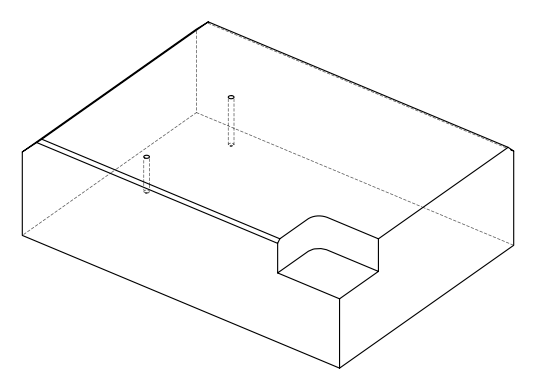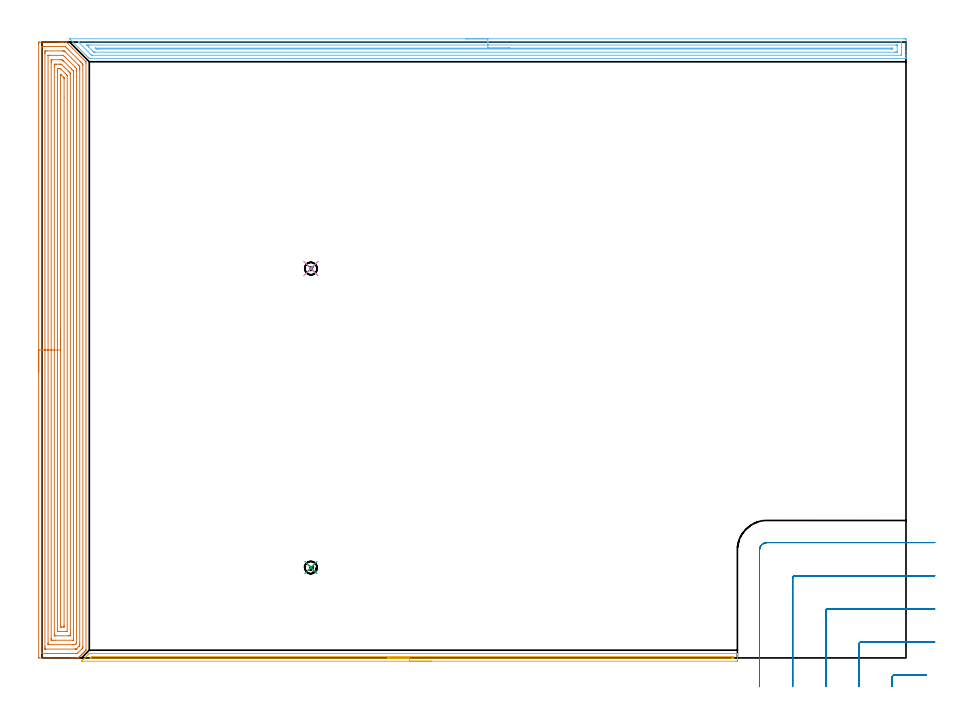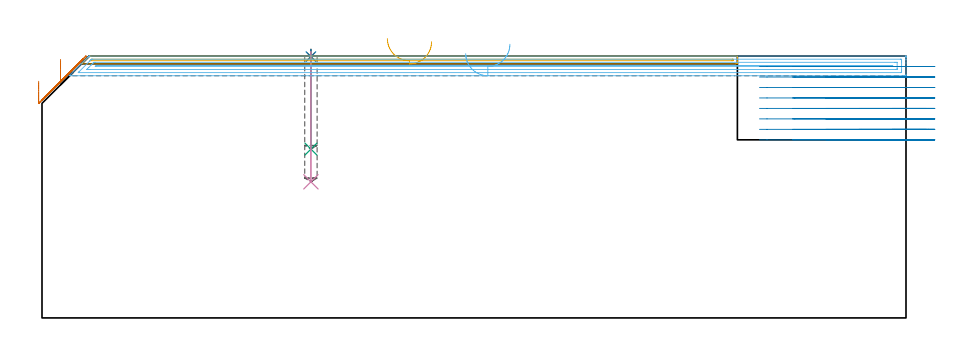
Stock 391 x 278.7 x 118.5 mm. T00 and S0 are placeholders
(PLAN: 8 operations, 3 tool changes, 43.1 min)
(1 SPOT_DRILL | STEP1POCKET | NXT0321_9005460120000 | 0.03 min | 1 mm3)
(2 SPOT_DRILL_1 | STEP1POCKET_1 | NXT0321_9005460120000 | 0.03 min | 0 mm3)
(3 DRILL_BLIND_HOLE_INTO_CENTER | STEP1POCKET | UGT0301_451 | 0.18 min | 994 mm3)
(4 DRILL_BLIND_HOLE_INTO_CENTER_1 | STEP1POCKET_1 | UGT0301_451 | 0.24 min | 1358 mm3)
(5 AREA_MILL | FG_CHAMFER_SURFACE | UGT0205_001 | 4.87 min | 1849 mm3)
(6 AREA_MILL_1 | FG_CHAMFER_SURFACE_1 | UGT0205_001 | 12.14 min | 15202 mm3)
(7 AREA_MILL_2 | FG_CHAMFER_SURFACE_2 | UGT0205_001 | 18.02 min | 63338 mm3)
(8 MILL_CORNER_NOTCH_RECTANGULAR | CORNER_NOTCH_RECTANGULAR | UGT0201_094 | Follow Part, ap 5, ae 75% | 7.62 min | 178394 mm3)
(TOOL NXT0321_9005460120000 | NC Spot Drill, 142deg, 12mm, Carbide, Uncoated | D12 PA142 FL30 Z2)
(TOOL UGT0301_451 | Carbide Drill 5.6 mm | D5.6 PA118 FL57 Z2)
(TOOL UGT0205_001 | Chamfer Mill 20 x 3 x 45 deg. | D20 FL50 Z2)
(TOOL UGT0201_094 | End mill 20 mm | D20 FL38 Z4)
(OP 1 SPOT_DRILL)
G17 G21 G94 G90
T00 M6
G54
G17 G0 G90 X121.7 Y40.9 S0 M3
G43 Z128.5 H0
G94 G81 G98 Z118.259 F250. R121.5
G80
M5
M2
(OP 2 SPOT_DRILL_1)
G17 G21 G94 G90
T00 M6
G54
G17 G0 G90 X121.7 Y176.2 S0 M3
G43 Z128.5 H0
G94 G81 G98 Z118.259 F250. R121.5
G80
M5
M2
(OP 3 DRILL_BLIND_HOLE_INTO_CENTER)
G17 G21 G94 G90
T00 M6
G54
G17 G0 G90 X121.7 Y40.9 S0 M3
G43 Z128.5 H0
G94 G81 G98 Z76.4 F250. R120.5
G80
M5
M2
(OP 4 DRILL_BLIND_HOLE_INTO_CENTER_1)
G17 G21 G94 G90
T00 M6
G54
G17 G0 G90 X121.7 Y176.2 S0 M3
G43 Z128.5 H0
G94 G81 G98 Z61.6 F250. R120.5
G80
M5
M2
(OP 5 AREA_MILL)
G17 G21 G94 G90
T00 M6
G54
G17 G0 G90 X176.3 Y-1.5 S1061 M3
G43 Z128.5 H0
Z125.
G94 G1 X176.262 Z124.128 F250.
X176.148 Z123.263
X175.959 Z122.412
X175.697 Z121.58
X175.363 Z120.774
X174.96 Z120.
X174.492 Z119.264
X173.96 Z118.572
X173.371 Z117.929
X172.728 Z117.339
X172.036 Z116.808
X171.3 Z116.34
X170.526 Z115.937
X169.72 Z115.603
X168.888 Z115.341
X168.037 Z115.152
X167.172 Z115.038
X166.3 Z115.
X18.066
X17.919 Y-1.493 Z115.006
X18.066 Y-1.336 Z115.164
X18.513 Y-0.886 Z115.612
X19.21 Y-0.19 Z116.31
X19.852 Y0.453 Z116.952
X20.745 Y1.346 Z117.845
X20.964 Y1.564 Z118.064
X21.192 Y1.792 Z118.292
X21.393 Y1.997 Z118.489
X22.085 Y2. Z118.5
X314.534
X314.69 Y1.994 Z118.493
X314.7 Y1.68 Z118.179
Y1.345 Z117.845
Y0.69 Z117.185
Y-0.518 Z115.979
X314.696 Y-1.07 Z115.424
X314.69 Y-1.49 Z115.004
X314.519 Y-1.495 Z115.001
X314.087 Y-1.5 Z115.
X166.3
Y-0.086 Z116.414
X22.085 Y-0.085 Z116.415
X21.977 Y-0.084 Z116.416
X21.829 Y-0.079 Z116.421
X21.785 Y-0.075 Z116.425
X21.794 Y-0.064 Z116.436
X21.872 Y0.02 Z116.52
X21.956 Y0.106 Z116.606
X22.085 Y0.234 Z116.734
X22.318 Y0.46 Z116.96
X22.399 Y0.538 Z117.038
X22.46 Y0.579 Z117.079
X22.978 Y0.586 Z117.086
X312.408 Y0.585 Z117.085
X312.665 Y0.58 Z117.08
X312.689 Y0.579 Z117.079
X312.693 Y0.56 Z117.06
X312.698 Y0.529 Z117.029
X312.699 Y0.498 Z116.998
X312.7 Y0.297 Z116.797
X312.699 Y0.054 Z116.554
X312.698 Y-0.012 Z116.488
X312.693 Y-0.064 Z116.436
X312.69 Y-0.076 Z116.424
X312.682 Y-0.079 Z116.421
X312.642 Y-0.082 Z116.418
X312.301 Y-0.085 Z116.415
X312.196 Y-0.086 Z116.414
X166.3
X165.428 Z116.452
X164.564 Z116.566
X163.712 Z116.755
X162.88 Z117.017
X162.074 Z117.351
X161.3 Z117.754
X160.564 Z118.223
X159.872 Z118.754
X159.229 Z119.343
X158.64 Z119.986
X158.109 Z120.678
X157.64 Z121.414
X157.237 Z122.188
X156.903 Z122.994
X156.641 Z123.826
X156.452 Z124.678
X156.338 Z125.543
X156.3 Z126.414
G0 Z128.5
M5
M2
(OP 6 AREA_MILL_1)
G17 G21 G94 G90
T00 M6
G54
G17 G0 G90 X191.75 Y280.2 S1061 M3
G43 Z128.5 H0
Z119.6
G94 G1 X191.788 Z118.728 F250.
X191.902 Z117.864
X192.091 Z117.012
X192.353 Z116.18
X192.687 Z115.374
X193.09 Z114.6
X193.558 Z113.864
X194.09 Z113.172
X194.679 Z112.529
X195.322 Z111.94
X196.014 Z111.408
X196.75 Z110.94
X197.524 Z110.537
X198.33 Z110.203
X199.162 Z109.941
X200.013 Z109.752
X200.878 Z109.638
X201.75 Z109.6
X389.892
X390.374 Y280.199 Z109.601
X390.85 Y280.195 Z109.603
X390.991 Y280.192 Z109.606
X391. Y279.724 Z110.073
Y274.425 Z115.369
Y273.013 Z116.783
Y272.659 Z117.136
Y271.95 Z117.85
Y271.682 Z118.118
X390.993 Y271.313 Z118.478
X390.991 Y271.303 Z118.488
X390.821 Y271.3 Z118.5
X21.619
X21.404 Y271.304 Z118.489
X21.385 Y271.318 Z118.476
X21.262 Y271.437 Z118.36
X20.725 Y271.975 Z117.824
X12.679 Y280.021 Z109.778
X12.541 Y280.166 Z109.633
X12.515 Y280.196 Z109.602
X12.662 Y280.2 Z109.6
X12.679
X201.75
Y278.786 Z111.014
X388.642 Y278.785 Z111.015
X388.973 Y278.779 Z111.021
X388.99 Y278.671 Z111.129
X388.997 Y278.434 Z111.366
X388.999 Y277.958 Z111.842
X389. Y277.549 Z112.251
Y274.016 Z115.784
X388.999 Y273.542 Z116.258
X388.998 Y273.135 Z116.665
X388.99 Y272.73 Z117.07
X388.586 Y272.716 Z117.084
X388.529 Y272.715 Z117.085
X22.903
X22.486 Y272.721 Z117.079
X22.436 Y272.726 Z117.074
X22.351 Y272.806 Z116.994
X22.223 Y272.929 Z116.871
X22.066 Y273.084 Z116.716
X21.608 Y273.542 Z116.258
X16.702 Y278.449 Z111.351
X16.482 Y278.676 Z111.124
X16.384 Y278.779 Z111.021
X16.702 Y278.785 Z111.015
X16.759
X201.75 Y278.786 Z111.014
Y277.372 Z112.428
X386.497 Y277.371 Z112.429
X386.798 Y277.37 Z112.43
X386.898 Y277.368 Z112.432
X386.976 Y277.365 Z112.435
X386.99 Y277.361 Z112.439
X386.994 Y277.331 Z112.469
X386.997 Y277.274 Z112.526
X386.999 Y277.075 Z112.725
X387. Y276.875 Z112.925
X386.999 Y274.227 Z115.573
X386.993 Y274.159 Z115.641
X386.99 Y274.139 Z115.661
X386.982 Y274.135 Z115.665
X386.948 Y274.133 Z115.667
X386.798 Y274.13 Z115.67
X386.204 Y274.129 Z115.671
X385.904 Y274.128 Z115.672
X24.154 Y274.129 Z115.671
X23.854 Y274.131 Z115.669
X23.554 Y274.135 Z115.665
X23.474 Y274.137 Z115.663
X23.432 Y274.175 Z115.625
X23.345 Y274.258 Z115.542
X23.175 Y274.425 Z115.375
X22.96 Y274.639 Z115.161
X22.291 Y275.308 Z114.492
X21.172 Y276.427 Z113.373
X20.528 Y277.075 Z112.725
X20.278 Y277.331 Z112.469
X20.257 Y277.365 Z112.435
X20.278 Y277.366 Z112.434
X20.873 Y277.371 Z112.429
X21.172
X21.765 Y277.372 Z112.428
X201.75
Y275.957 Z113.843
X384.116
X384.354 Y275.956 Z113.844
X384.773 Y275.953 Z113.847
X384.973 Y275.95 Z113.85
X384.99 Y275.75 Z114.05
X384.973 Y275.55 Z114.25
X384.769 Y275.546 Z114.254
X384.353 Y275.544 Z114.256
X384.116 Y275.543 Z114.257
X25.404
X24.985 Y275.544 Z114.256
X24.748 Y275.546 Z114.254
X24.503 Y275.55 Z114.25
X24.12 Y275.929 Z113.871
X24.118 Y275.952 Z113.848
X24.122 Y275.953 Z113.847
X24.149 Y275.956 Z113.844
X24.208 Y275.957 Z113.843
X24.328
X201.75
X202.622 Z113.881
X203.486 Z113.995
X204.338 Z114.183
X205.17 Z114.446
X205.976 Z114.78
X206.75 Z115.182
X207.486 Z115.651
X208.178 Z116.182
X208.821 Z116.772
X209.41 Z117.415
X209.941 Z118.107
X210.41 Z118.843
X210.813 Z119.616
X211.147 Z120.422
X211.409 Z121.254
X211.598 Z122.106
X211.712 Z122.971
X211.75 Z123.843
G0 Z128.5
M5
M2
(OP 7 AREA_MILL_2)
G17 G21 G94 G90
T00 M6
G54
G17 G0 G90 X-1.5 Y129.35 S1061 M3
G43 Z128.5 H0
Z107.1
G94 G1 Y129.388 Z106.228 F250.
Y129.502 Z105.363
Y129.691 Z104.512
Y129.953 Z103.68
Y130.287 Z102.874
Y130.69 Z102.1
Y131.158 Z101.364
Y131.69 Z100.672
Y132.279 Z100.029
Y132.922 Z99.44
Y133.614 Z98.908
Y134.35 Z98.44
Y135.124 Z98.037
Y135.93 Z97.703
Y136.762 Z97.441
Y137.613 Z97.252
Y138.478 Z97.138
Y139.35 Z97.1
Y277.721
X-1.499 Y278.097 Z97.101
X-1.494 Y278.608 Z97.103
X-1.492 Y278.692 Z97.106
X-0.987 Y278.7 Z97.61
X7.871 Z106.465
X8.446 Z107.043
X8.757 Z107.353
X9.332 Z107.928
X9.643 Z108.238
X10.972 Y278.699 Z109.571
X10.997 Z109.596
X11.008 Y278.692 Z109.606
X19.83 Y269.87 Z118.429
X19.838 Y269.863 Z118.436
X19.899 Y269.804 Z118.486
X19.9 Y269.174 Z118.5
Y3.726
X19.896 Y3.505 Z118.489
X19.858 Y3.456 Z118.453
X19.537 Y3.136 Z118.135
X19.387 Y2.985 Z117.982
X19.235 Y2.833 Z117.832
X19.098 Y2.697 Z117.695
X18.944 Y2.542 Z117.539
X18.788 Y2.387 Z117.386
X18.658 Y2.257 Z117.256
X18.501 Y2.099 Z117.096
X18.342 Y1.941 Z116.94
X18.218 Y1.817 Z116.816
X18.058 Y1.656 Z116.653
X17.896 Y1.495 Z116.494
X17.779 Y1.378 Z116.376
X17.615 Y1.213 Z116.21
X17.45 Y1.049 Z116.048
X17.339 Y0.938 Z115.937
X17.173 Y0.77 Z115.767
X17.004 Y0.603 Z115.602
X16.73 Y0.329 Z115.328
X16.557 Y0.157 Z115.155
X16.408 Y0.01 Z115.005
X16.353 Y0. Z114.952
X15.58 Z114.18
X14.958 Z113.553
X13.761 Z112.358
X13.186 Z111.78
X3.333 Z101.931
X-1.276 Y0.001 Z97.322
X-1.492 Y0.01 Z97.106
X-1.499 Y0.226 Z97.099
X-1.5 Y139.35 Z97.1
X-0.086 Z98.514
Y276.313
X-0.084 Y276.532 Z98.516
X-0.081 Y276.641 Z98.519
X-0.079 Y276.686 Z98.521
X0.016 Y276.69 Z98.616
X0.402 Y276.698 Z99.002
X0.785 Y276.699 Z99.385
X1.286 Y276.7 Z99.886
X9.643 Y276.699 Z108.243
X10.147 Y276.697 Z108.747
X10.529 Y276.69 Z109.129
X10.928 Y276.313 Z109.528
X11.415 Y275.834 Z110.015
X11.83 Y275.42 Z110.43
X12.3 Y274.95 Z110.9
X17.183 Y270.067 Z115.783
X17.615 Y269.632 Z116.215
X18.064 Y269.174 Z116.664
X18.479 Y268.731 Z117.079
X18.486 Y268.298 Z117.086
Y268.282
X18.485 Y5.064 Z117.085
X18.479 Y4.627 Z117.079
X18.468 Y4.529 Z117.068
X18.41 Y4.467 Z117.01
X18.311 Y4.364 Z116.911
X18.122 Y4.172 Z116.722
X17.868 Y3.918 Z116.468
X16.534 Y2.584 Z115.134
X16.337 Y2.387 Z114.937
X16.087 Y2.143 Z114.687
X16.004 Y2.066 Z114.604
X15.938 Y2.01 Z114.538
X15.844 Y2.008 Z114.444
X15.341 Y2.001 Z113.941
X0.282 Z98.882
X0.045 Y2.006 Z98.645
X-0.052 Y2.01 Z98.548
X-0.079 Y2.02 Z98.521
X-0.081 Y2.064 Z98.519
X-0.084 Y2.166 Z98.516
X-0.086 Y2.372 Z98.514
Y139.35
X1.328 Z99.928
X1.329 Y273.636 Z99.929
Y273.979
X1.334 Y274.528 Z99.934
X1.336 Y274.69 Z99.936
X1.502 Y274.698 Z100.102
X1.67 Y274.699 Z100.27
X2.386 Y274.7 Z100.986
X9.473 Z108.073
X9.643 Y274.697 Z108.243
X9.813 Y274.691 Z108.413
X10.111 Y274.676 Z108.711
X10.269 Y274.528 Z108.869
X10.529 Y274.271 Z109.129
X16.518 Y268.282 Z115.118
X16.73 Y268.068 Z115.33
X17.062 Y267.727 Z115.662
X17.067 Y267.39 Z115.667
X17.07 Y267.047 Z115.67
X17.071 Y266.498 Z115.671
X17.072 Y266.153 Z115.672
X17.071 Y6.504 Z115.671
X17.069 Y5.956 Z115.669
X17.065 Y5.619 Z115.665
X17.061 Y5.572 Z115.661
X17.037 Y5.544 Z115.637
X16.97 Y5.472 Z115.57
X16.73 Y5.229 Z115.33
X16.648 Y5.147 Z115.248
X15.759 Y4.258 Z114.359
X15.672 Y4.172 Z114.272
X15.526 Y4.034 Z114.126
X15.5 Y4.011 Z114.1
X15.413 Y4.005 Z114.013
X15.299 Y4.002 Z113.899
X15.128 Y4. Z113.728
X14.958 Z113.558
X1.67 Z100.27
X1.5 Y4.002 Z100.1
X1.386 Y4.006 Z99.986
X1.347 Y4.01 Z99.947
X1.335 Y4.021 Z99.935
X1.333 Y4.058 Z99.933
X1.33 Y4.172 Z99.93
X1.329 Y4.516 Z99.929
X1.328 Y5.064 Z99.928
Y139.35
X2.743 Z101.343
Y272.555
X2.745 Y272.656 Z101.345
X2.747 Y272.684 Z101.347
X2.75 Y272.69 Z101.35
X2.758 Y272.694 Z101.358
X2.81 Y272.697 Z101.41
X3.021 Y272.699 Z101.621
X3.442 Y272.7 Z102.042
X8.801 Z107.401
X9.643 Y272.69 Z108.243
X10.5 Y271.851 Z109.1
X10.529 Y271.823 Z109.129
X14.958 Y267.394 Z113.558
X15.65 Y266.693 Z114.25
X15.657 Y265.605 Z114.257
Y6.849
X15.655 Y6.673 Z114.255
X15.653 Y6.629 Z114.253
X15.65 Y6.612 Z114.25
X15.638 Y6.596 Z114.238
X15.583 Y6.536 Z114.183
X15.427 Y6.377 Z114.027
X15.27 Y6.221 Z113.87
X15.143 Y6.099 Z113.743
X15.059 Y6.02 Z113.659
X14.958 Y6.006 Z113.558
X14.913 Y6.002 Z113.513
X14.072 Y6. Z112.672
X3.399 Z101.999
X3.007 Y6.002 Z101.607
X2.812 Y6.005 Z101.412
X2.764 Y6.009 Z101.364
X2.749 Y6.013 Z101.349
X2.748 Y6.028 Z101.348
X2.745 Y6.092 Z101.345
X2.743 Y6.661 Z101.343
Y6.849
Y139.35
X4.157 Z102.757
Y269.347
X4.158 Y270.067 Z102.758
X4.159 Y270.237 Z102.759
X4.164 Y270.411 Z102.764
X4.177 Y270.69 Z102.777
X4.328 Y270.694 Z102.928
X4.586 Y270.699 Z103.186
X8.128 Y270.7 Z106.728
X8.757 Y270.699 Z107.357
X9.017 Y270.697 Z107.617
X9.169 Y270.69 Z107.769
X9.452 Y270.436 Z108.052
X9.643 Y270.254 Z108.243
X9.834 Y270.067 Z108.434
X13.404 Y266.498 Z112.004
X14.072 Y265.826 Z112.672
X14.181 Y265.712 Z112.781
X14.233 Y265.656 Z112.833
X14.236 Y265.605 Z112.836
X14.239 Y265.437 Z112.839
X14.243 Y264.713 Z112.843
Y264.541
Y9.353
X14.242 Y8.633 Z112.842
X14.241 Y8.463 Z112.841
X14.236 Y8.289 Z112.836
X14.223 Y8.01 Z112.823
X14.072 Y8.006 Z112.672
X13.814 Y8.001 Z112.414
X6.1 Y8. Z104.7
X4.956 Z103.556
X4.328 Y8.003 Z102.928
X4.238 Y8.006 Z102.838
X4.185 Y8.01 Z102.785
X4.164 Y8.024 Z102.764
X4.162 Y8.117 Z102.762
X4.158 Y8.461 Z102.758
X4.157 Y8.633 Z102.757
Y8.805
Y139.35
X5.571 Z104.171
Y267.922
X5.573 Y268.282 Z104.173
X5.576 Y268.548 Z104.176
X5.578 Y268.673 Z104.178
X5.693 Y268.691 Z104.293
X6.1 Y268.696 Z104.7
X6.571 Y268.7 Z105.171
X7.871 Y268.699 Z106.471
X8.347 Y268.695 Z106.947
X8.757 Y268.684 Z107.357
X9.167 Y268.282 Z107.767
X10.529 Y266.924 Z109.129
X11.847 Y265.605 Z110.447
X12.3 Y265.151 Z110.9
X12.735 Y264.713 Z111.335
X12.798 Y264.643 Z111.398
X12.822 Y264.609 Z111.422
X12.824 Y264.579 Z111.424
X12.827 Y264.447 Z111.427
X12.828 Y264.181 Z111.428
X12.829 Y10.778 Z111.429
X12.827 Y10.418 Z111.427
X12.824 Y10.152 Z111.424
X12.822 Y10.027 Z111.422
X12.707 Y10.009 Z111.307
X12.3 Y10.004 Z110.9
X11.829 Y10. Z110.429
X6.1 Y10.001 Z104.7
X5.624 Y10.004 Z104.224
X5.584 Y10.009 Z104.184
X5.578 Y10.051 Z104.178
X5.574 Y10.418 Z104.174
X5.572 Y10.949 Z104.172
X5.571 Y139.35 Z104.171
X6.985 Z105.585
Y266.69
X7.672 Y266.699 Z106.272
X7.871 Z106.471
X8.072 Y266.697 Z106.672
X8.206 Y266.692 Z106.806
X8.304 Y266.687 Z106.904
X8.343 Y266.651 Z106.943
X8.504 Y266.498 Z107.104
X10.529 Y264.474 Z109.129
X11.178 Y263.821 Z109.778
X11.415 Y263.576 Z110.015
Y12.01
X10.728 Y12.001 Z109.328
X7.871 Z106.471
X7.182 Y12.004 Z105.782
X6.985 Y12.01 Z105.585
Y139.35
X8.4 Z107.
Y263.821
X8.402 Y264.035 Z107.002
X8.404 Y264.115 Z107.004
X8.405 Y264.134 Z107.005
X8.441 Y264.102 Z107.041
X8.538 Y264.011 Z107.138
X8.733 Y263.821 Z107.333
X9.643 Y262.911 Z108.243
X9.859 Y262.691 Z108.459
X9.966 Y262.578 Z108.566
X9.99 Y262.552 Z108.59
X9.993 Y262.498 Z108.593
X9.997 Y262.396 Z108.597
X9.999 Y262.036 Z108.599
X10. Y253.493 Z108.6
Y14.52
X9.997 Y14.159 Z108.597
X9.994 Y14.057 Z108.594
X9.991 Y14.009 Z108.591
X9.97 Y14.008 Z108.57
X9.861 Y14.003 Z108.461
X9.643 Y14. Z108.243
X8.744 Z107.344
X8.538 Y14.003 Z107.138
X8.436 Y14.007 Z107.036
X8.413 Y14.01 Z107.013
X8.406 Y14.019 Z107.006
X8.404 Y14.049 Z107.004
X8.401 Y14.128 Z107.001
X8.4 Y14.347 Z107.
Y139.35
Y140.222 Z107.038
Y141.086 Z107.151
Y141.938 Z107.34
Y142.77 Z107.603
Y143.576 Z107.936
Y144.35 Z108.339
Y145.086 Z108.808
Y145.778 Z109.339
Y146.421 Z109.928
Y147.01 Z110.572
Y147.541 Z111.264
Y148.01 Z112.
Y148.413 Z112.773
Y148.747 Z113.579
Y149.009 Z114.411
Y149.198 Z115.263
Y149.312 Z116.128
Y149.35 Z117.
G0 Z128.5
M5
M2
(OP 8 MILL_CORNER_NOTCH_RECTANGULAR)
G17 G21 G94 G90
T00 M6
G54
G17 G0 G90 X400.258 Y-7.8 S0 M3
G43 Z128.5 H0
Z113.762
G94 G1 X397.258 F250.
X385.694 F500.
G3 X384.7 Y-8.794 R1.
G1 Y-10.
Y-13. F250.
G0 Z128.5
X404. Y7.2
Z113.762
G1 X401.
X370.695 F500.
G3 X369.7 Y6.205 R1.
G1 Y-10.
Y-13. F250.
G0 Z128.5
X404. Y22.2
Z113.762
G1 X401.
X355.695 F500.
G3 X354.7 Y21.205 R1.
G1 Y-10.
Y-13. F250.
G0 Z128.5
X404. Y37.2
Z113.762
G1 X401.
X340.695 F500.
G3 X339.7 Y36.205 R1.
G1 Y-10.
Y-13. F250.
G0 Z128.5
X404. Y52.2
Z113.762
G1 X401.
X328.1 F500.
G3 X324.7 Y48.8 R3.4
G1 Y-10.
Y-13. F250.
G0 Z128.5
X400.258 Y-7.8
Z109.025
G1 X397.258
X385.694 F500.
G3 X384.7 Y-8.794 R1.
G1 Y-10.
Y-13. F250.
G0 Z128.5
X404. Y7.2
Z109.025
G1 X401.
X370.695 F500.
G3 X369.7 Y6.205 R1.
G1 Y-10.
Y-13. F250.
G0 Z128.5
X404. Y22.2
Z109.025
G1 X401.
X355.695 F500.
G3 X354.7 Y21.205 R1.
G1 Y-10.
Y-13. F250.
G0 Z128.5
X404. Y37.2
Z109.025
G1 X401.
X340.695 F500.
G3 X339.7 Y36.205 R1.
G1 Y-10.
Y-13. F250.
G0 Z128.5
X404. Y52.2
Z109.025
G1 X401.
X328.1 F500.
G3 X324.7 Y48.8 R3.4
G1 Y-10.
Y-13. F250.
G0 Z128.5
X400.258 Y-7.8
Z104.287
G1 X397.258
X385.694 F500.
G3 X384.7 Y-8.794 R1.
G1 Y-10.
Y-13. F250.
G0 Z128.5
X404. Y7.2
Z104.287
G1 X401.
X370.695 F500.
G3 X369.7 Y6.205 R1.
G1 Y-10.
Y-13. F250.
G0 Z128.5
X404. Y22.2
Z104.287
G1 X401.
X355.695 F500.
G3 X354.7 Y21.205 R1.
G1 Y-10.
Y-13. F250.
G0 Z128.5
X404. Y37.2
Z104.287
G1 X401.
X340.695 F500.
G3 X339.7 Y36.205 R1.
G1 Y-10.
Y-13. F250.
G0 Z128.5
X404. Y52.2
Z104.287
G1 X401.
X328.1 F500.
G3 X324.7 Y48.8 R3.4
G1 Y-10.
Y-13. F250.
G0 Z128.5
X400.258 Y-7.8
Z99.55
G1 X397.258
X385.694 F500.
G3 X384.7 Y-8.794 R1.
G1 Y-10.
Y-13. F250.
G0 Z128.5
X404. Y7.2
Z99.55
G1 X401.
X370.695 F500.
G3 X369.7 Y6.205 R1.
G1 Y-10.
Y-13. F250.
G0 Z128.5
X404. Y22.2
Z99.55
G1 X401.
X355.695 F500.
G3 X354.7 Y21.205 R1.
G1 Y-10.
Y-13. F250.
G0 Z128.5
X404. Y37.2
Z99.55
G1 X401.
X340.695 F500.
G3 X339.7 Y36.205 R1.
G1 Y-10.
Y-13. F250.
G0 Z128.5
X404. Y52.2
Z99.55
G1 X401.
X328.1 F500.
G3 X324.7 Y48.8 R3.4
G1 Y-10.
Y-13. F250.
G0 Z128.5
X400.258 Y-7.8
Z94.812
G1 X397.258
X385.694 F500.
G3 X384.7 Y-8.794 R1.
G1 Y-10.
Y-13. F250.
G0 Z128.5
X404. Y7.2
Z94.812
G1 X401.
X370.695 F500.
G3 X369.7 Y6.205 R1.
G1 Y-10.
Y-13. F250.
G0 Z128.5
X404. Y22.2
Z94.812
G1 X401.
X355.695 F500.
G3 X354.7 Y21.205 R1.
G1 Y-10.
Y-13. F250.
G0 Z128.5
X404. Y37.2
Z94.812
G1 X401.
X340.695 F500.
G3 X339.7 Y36.205 R1.
G1 Y-10.
Y-13. F250.
G0 Z128.5
X404. Y52.2
Z94.812
G1 X401.
X328.1 F500.
G3 X324.7 Y48.8 R3.4
G1 Y-10.
Y-13. F250.
G0 Z128.5
X400.258 Y-7.8
Z90.075
G1 X397.258
X385.694 F500.
G3 X384.7 Y-8.794 R1.
G1 Y-10.
Y-13. F250.
G0 Z128.5
X404. Y7.2
Z90.075
G1 X401.
X370.695 F500.
G3 X369.7 Y6.205 R1.
G1 Y-10.
Y-13. F250.
G0 Z128.5
X404. Y22.2
Z90.075
G1 X401.
X355.695 F500.
G3 X354.7 Y21.205 R1.
G1 Y-10.
Y-13. F250.
G0 Z128.5
X404. Y37.2
Z90.075
G1 X401.
X340.695 F500.
G3 X339.7 Y36.205 R1.
G1 Y-10.
Y-13. F250.
G0 Z128.5
X404. Y52.2
Z90.075
G1 X401.
X328.1 F500.
G3 X324.7 Y48.8 R3.4
G1 Y-10.
Y-13. F250.
G0 Z128.5
X400.258 Y-7.8
Z85.337
G1 X397.258
X385.694 F500.
G3 X384.7 Y-8.794 R1.
G1 Y-10.
Y-13. F250.
G0 Z128.5
X404. Y7.2
Z85.337
G1 X401.
X370.695 F500.
G3 X369.7 Y6.205 R1.
G1 Y-10.
Y-13. F250.
G0 Z128.5
X404. Y22.2
Z85.337
G1 X401.
X355.695 F500.
G3 X354.7 Y21.205 R1.
G1 Y-10.
Y-13. F250.
G0 Z128.5
X404. Y37.2
Z85.337
G1 X401.
X340.695 F500.
G3 X339.7 Y36.205 R1.
G1 Y-10.
Y-13. F250.
G0 Z128.5
X404. Y52.2
Z85.337
G1 X401.
X328.1 F500.
G3 X324.7 Y48.8 R3.4
G1 Y-10.
Y-13. F250.
G0 Z128.5
X400.258 Y-7.8
Z80.6
G1 X397.258
X385.694 F500.
G3 X384.7 Y-8.794 R1.
G1 Y-10.
Y-13. F250.
G0 Z128.5
X404. Y7.2
Z80.6
G1 X401.
X370.695 F500.
G3 X369.7 Y6.205 R1.
G1 Y-10.
Y-13. F250.
G0 Z128.5
X404. Y22.2
Z80.6
G1 X401.
X355.695 F500.
G3 X354.7 Y21.205 R1.
G1 Y-10.
Y-13. F250.
G0 Z128.5
X404. Y37.2
Z80.6
G1 X401.
X340.695 F500.
G3 X339.7 Y36.205 R1.
G1 Y-10.
Y-13. F250.
G0 Z128.5
X404. Y52.2
Z80.6
G1 X401.
X328.1 F500.
G3 X324.7 Y48.8 R3.4
G1 Y-10.
Y-13. F250.
G0 Z128.5
M5
M2
